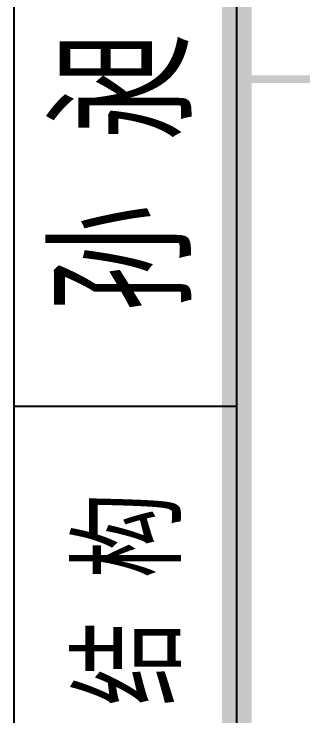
# Model space of a CAD drawing. Extents: x 2430613 to 2739493, y -1540945 to -971137.
# Drawn here: x 2622343 to 2623315, y -1224356 to -1221996 of the extents above; entities that cross this region are included whole.
import ezdxf
from ezdxf.enums import TextEntityAlignment as Align

# ---------------------------------------------------------------- set-up
doc = ezdxf.new("R2010")
doc.units = 0
doc.header["$LTSCALE"] = 1000
doc.header["$MEASUREMENT"] = 0
doc.layers.get('0').update_dxf_attribs({"linetype": 'CONTINUOUS'})
doc.layers.add('0S-图框文字', color=51, linetype='CONTINUOUS', lineweight=18)
for name, color, linetype in [('T-TK', 157, 'CONTINUOUS'), ('图层1', 165, 'CONTINUOUS'), ('照明平面标注层', 111, 'CONTINUOUS')]:
    doc.layers.add(name, color=color, linetype=linetype)
doc.styles.add('TK2-TY', font='', dxfattribs={"width": 0.8})
doc.styles.add('TSSD_Dimension', font='Tssdeng.shx', dxfattribs={"width": 0.7, "bigfont": 'hztxt.shx'})
doc.styles.get('TK2-TY').set_extended_font_data('NSimSun')

# ---------------------------------------------------------------- blocks, each defined once
blk = doc.blocks.new('BW-23285093', base_point=(-256155.5, 346264.4, -14645342.6))
at = {"layer": '0S-图框文字'}
blk.add_lwpolyline([(-256101.6, 370164.2), (-255351.6, 370164.2), (-255351.6, 346264.4), (-256101.6, 346264.4)], close=True, dxfattribs=at)
at = {"layer": '0S-图框文字', "style": 'TSSD_Dimension', "width": 0.8}
blk.add_text('孙 昶', height=450, rotation=90, dxfattribs=at).set_placement((-255503.3, 352182.4, 360))
blk = doc.blocks.new('A0-DWF')
at = {"layer": 'T-TK'}
for p, q in [((1750, -24900), (1750, -1000)), ((1750, -19300), (2500, -19300))]:
    blk.add_line(p, q, dxfattribs=at)
at = {"layer": 'T-TK', "const_width": 100}
blk.add_lwpolyline([(2500, -83100), (117900, -83100), (117900, -1000), (2500, -1000)], close=True, dxfattribs=at)
at = {"layer": '图层1', "linetype": 'Continuous'}
blk.add_line((2500, -21700), (2500, -1000), dxfattribs=at)
at = {"layer": '图层1', "linetype": 'Continuous', "const_width": 25}
blk.add_lwpolyline([(10500, -18200), (2500, -18200)], dxfattribs=at)
blk.add_blockref('BW-23285093', (1696.2, -24900, -14645342.6))
at = {"layer": 'T-TK', "style": 'TK2-TY', "width": 0.7}
blk.add_text('结 构', height=300, rotation=90, dxfattribs=at).set_placement((2129.2, -19950), align=Align.MIDDLE_CENTER)

msp = doc.modelspace()

# ---------------------------------------------------------------- block references
at = {"layer": '照明平面标注层'}
msp.add_blockref('A0-DWF', (2620593.302, -1204014.589), dxfattribs=at)

doc.saveas('drawing.dxf')
